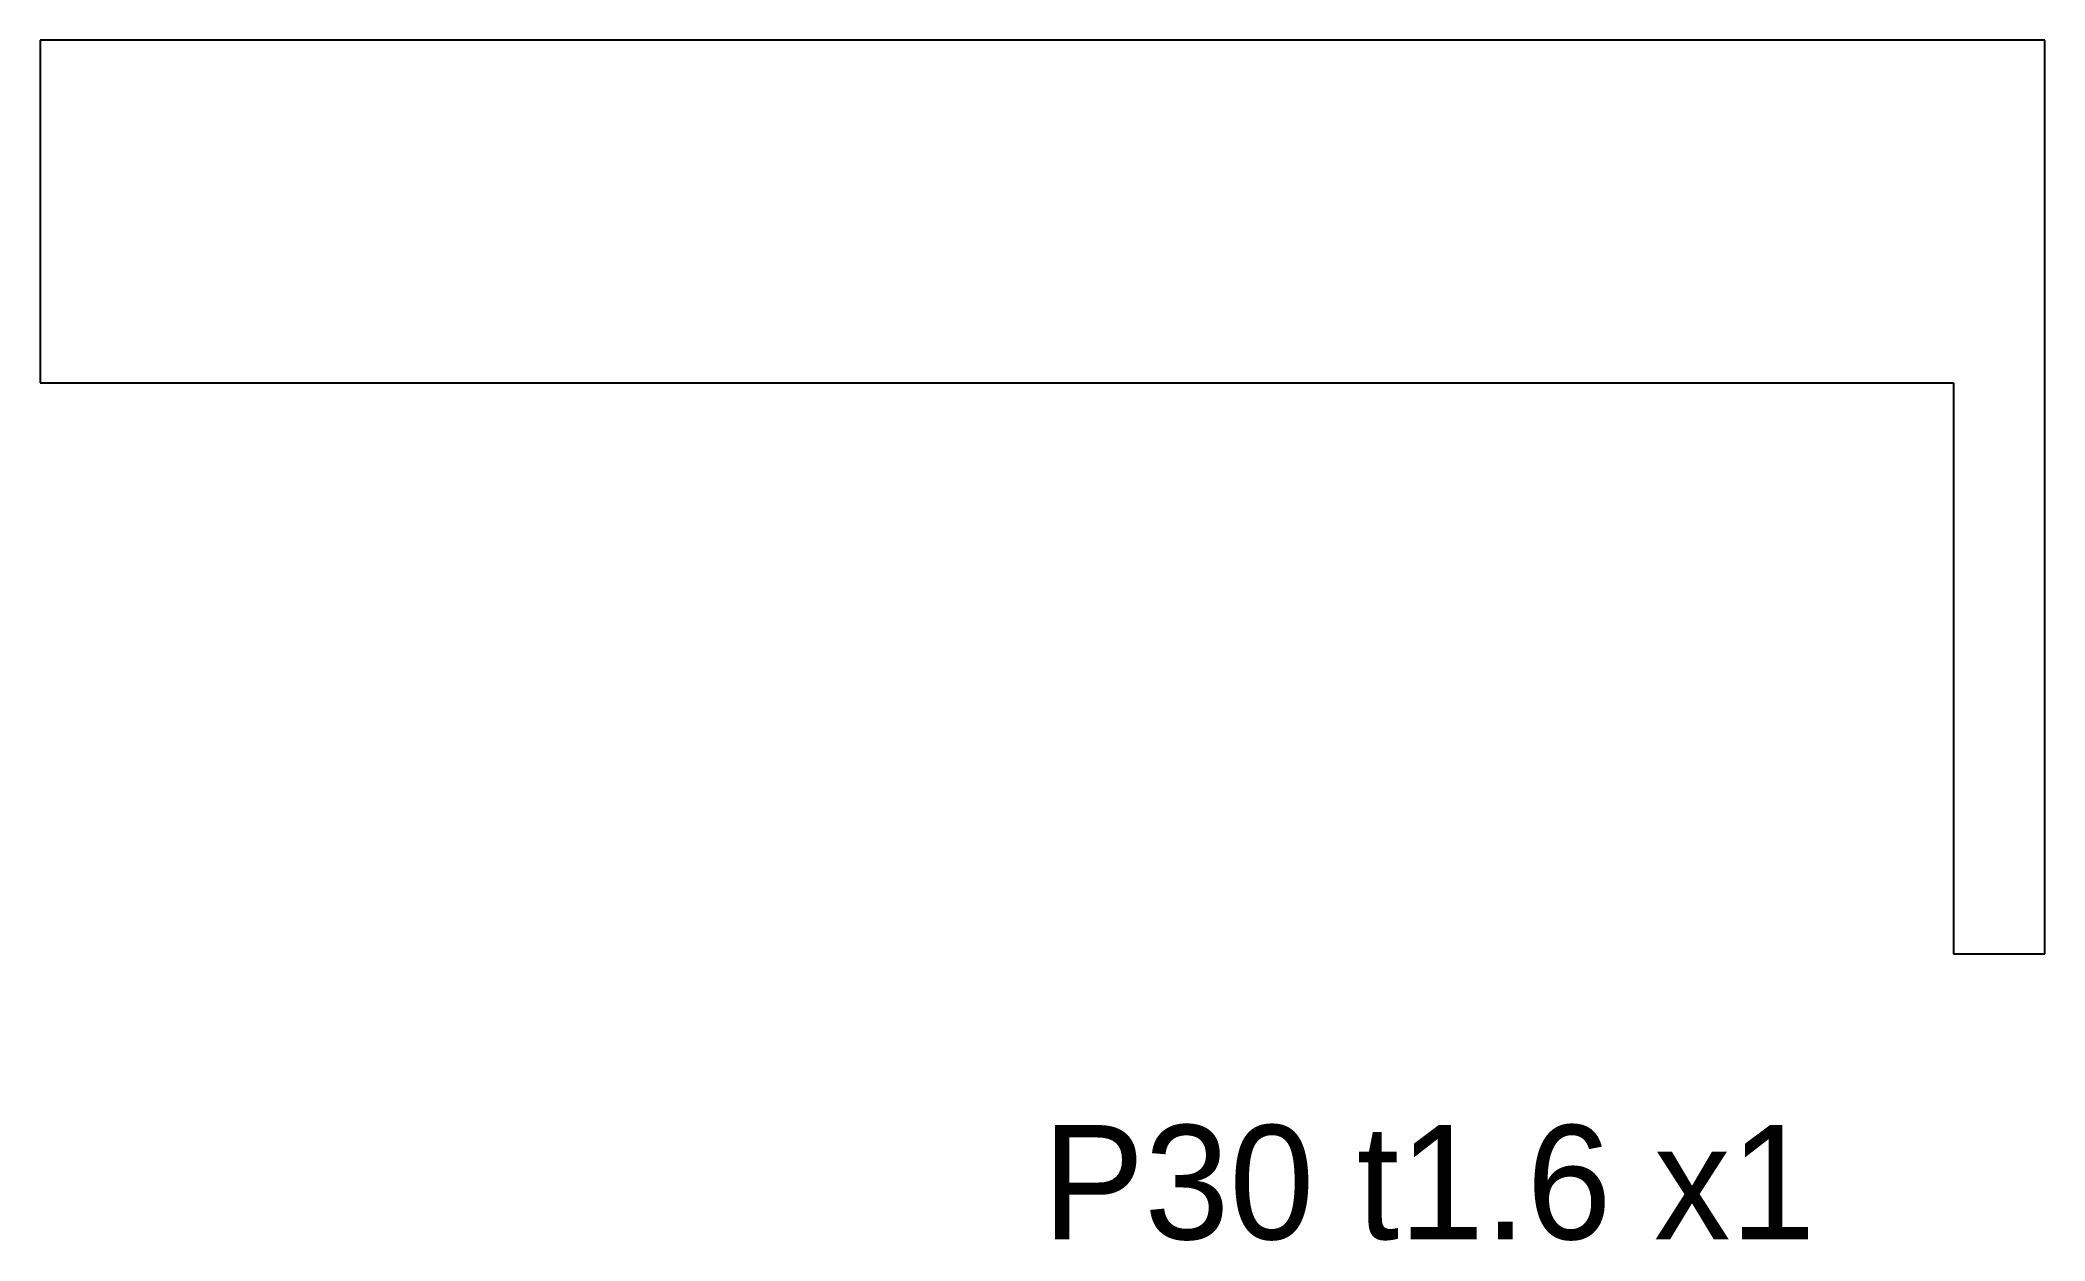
# Model space of a CAD drawing. Header units: metres. Extents: x -17.6 to 17.6, y -13 to 8.
import ezdxf

# ---------------------------------------------------------------- set-up
doc = ezdxf.new("R2010")
doc.units = ezdxf.units.M
doc.layers.add('CUT', color=7, linetype='Continuous')
doc.layers.add('NOTES', color=7, linetype='Continuous')

msp = doc.modelspace()

# ---------------------------------------------------------------- linework, layer by layer
at = {"layer": 'CUT'}
for points in [[(17.55, 8), (-17.55, 8)], [(-17.55, 8), (-17.55, 2)], [(17.55, -8), (17.55, 8)], [(-17.55, 2), (15.95, 2)], [(15.95, 2), (15.95, -8)], [(15.95, -8), (17.55, -8)]]:
    msp.add_lwpolyline(points, dxfattribs=at)

# ---------------------------------------------------------------- texts
at = {"layer": 'NOTES'}
msp.add_text('P30 t1.6 x1', height=2, dxfattribs=at).set_placement((0, -13))

doc.saveas('drawing.dxf')
